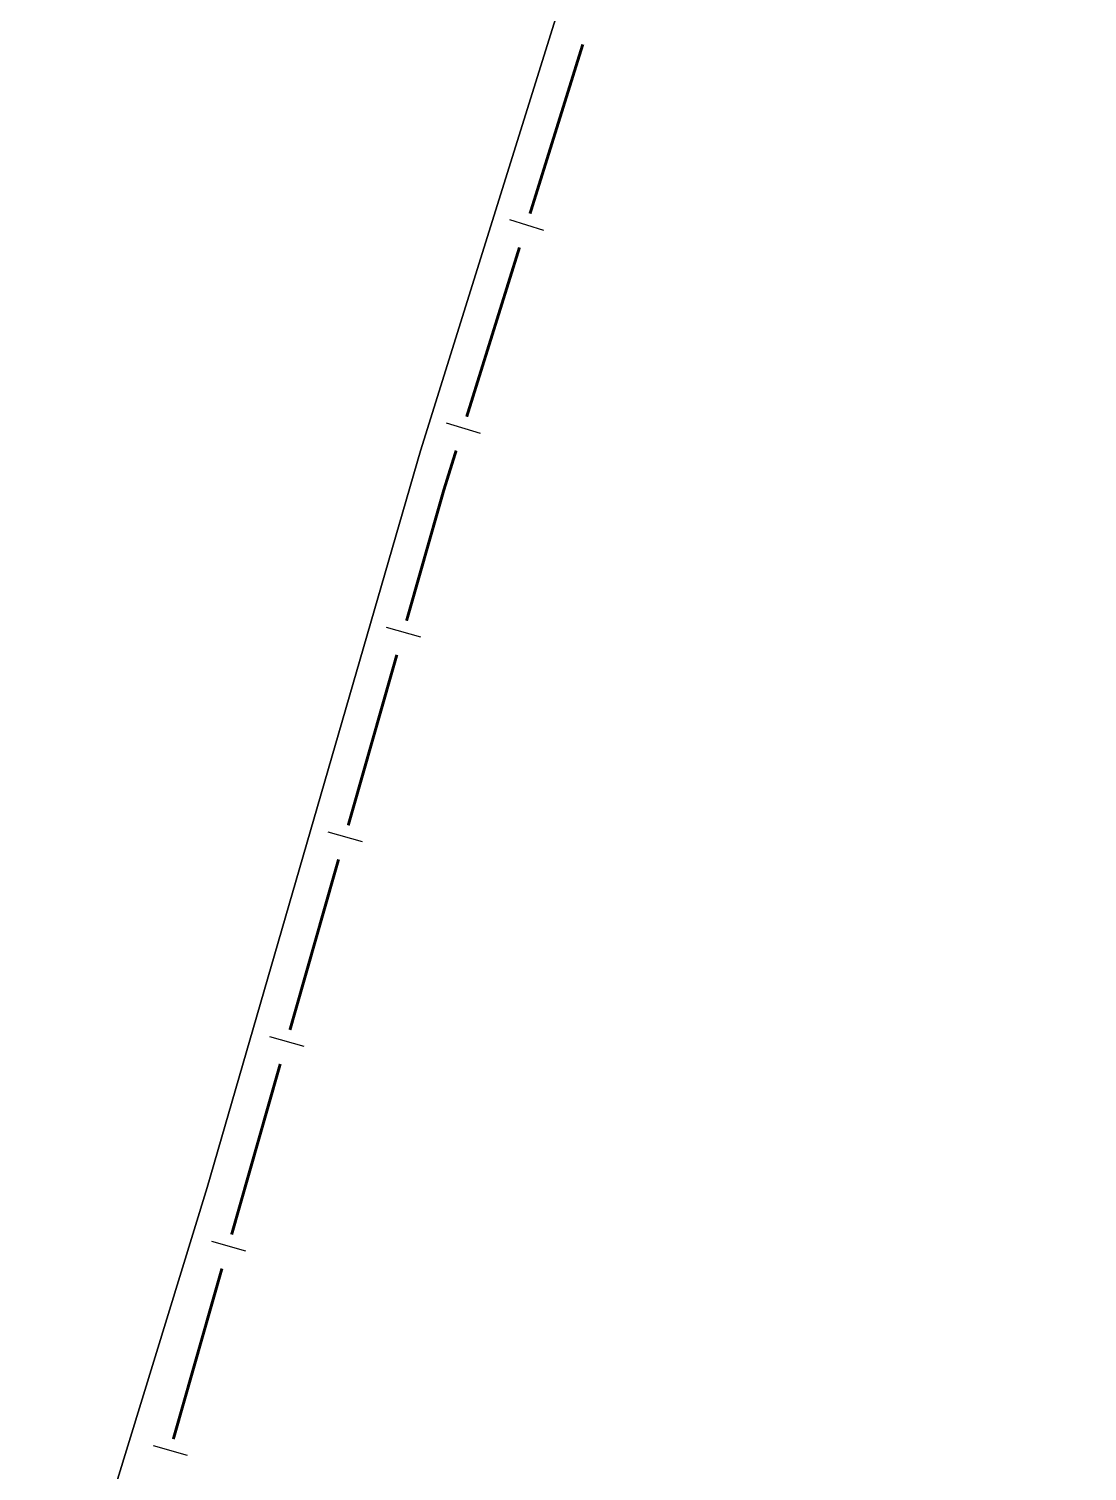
# Model space of a CAD drawing. Extents: x 200604 to 201918, y 4843538 to 4845237.
# Drawn here: x 201504.3 to 201593.9, y 4843696 to 4843818 of the extents above; entities that cross this region are included whole.
import ezdxf

# ---------------------------------------------------------------- set-up
doc = ezdxf.new("R2010")
doc.units = 0
doc.header["$LTSCALE"] = 1.5
doc.header["$MEASUREMENT"] = 0
for name, color, linetype in [('CD_MALHA_LOTES', 7, 'CONTINUOUS'), ('LM-LIM-SETORES-BAIRROS', 250, 'CONTINUOUS'), ('RU-QUADRA', 210, 'CONTINUOUS')]:
    doc.layers.add(name, color=color, linetype=linetype)

msp = doc.modelspace()

# ---------------------------------------------------------------- linework, layer by layer
at = {"layer": 'CD_MALHA_LOTES', "linetype": 'Continuous', "flags": 128}
msp.add_lwpolyline([(201593.89, 4843964.3), (201574.04, 4843900.19), (201557.95, 4843847.88), (201537.47, 4843782.34), (201519.41, 4843720.01), (201500.81, 4843659.48), (201482.75, 4843600), (201466.03, 4843544.94)], dxfattribs=at)
at = {"layer": 'LM-LIM-SETORES-BAIRROS', "const_width": 0.25}
for points in [[(201551.210292, 4843816.734046), (201546.744241, 4843802.414326)], [(201545.851031, 4843799.550382), (201541.384979, 4843785.230662)], [(201540.491769, 4843782.366718), (201539.598559, 4843779.502774)], [(201539.435335, 4843778.979421), (201536.296315, 4843767.96625)], [(201539.598559, 4843779.502774), (201539.435335, 4843778.979421)], [(201535.473993, 4843765.081153), (201531.362381, 4843750.655667)], [(201530.540059, 4843747.77057), (201526.428447, 4843733.345084)], [(201525.606124, 4843730.459987), (201521.494512, 4843716.0345)], [(201520.67219, 4843713.149403), (201516.560578, 4843698.723917)]]:
    msp.add_lwpolyline(points, dxfattribs=at)
at = {"layer": 'LM-LIM-SETORES-BAIRROS'}
for points in [[(201545.014532, 4843801.906283), (201547.878476, 4843801.013073)], [(201539.655271, 4843784.722619), (201542.519215, 4843783.829408)], [(201534.579659, 4843767.415712), (201537.464757, 4843766.59339)], [(201529.645725, 4843750.105129), (201532.530822, 4843749.282807)], [(201524.711791, 4843732.794546), (201527.596888, 4843731.972223)], [(201519.777856, 4843715.483963), (201522.662953, 4843714.66164)], [(201514.843922, 4843698.173379), (201517.729019, 4843697.351057)]]:
    msp.add_lwpolyline(points, dxfattribs=at)
at = {"layer": 'RU-QUADRA', "linetype": 'Continuous', "flags": 128}
msp.add_lwpolyline([(201132.12, 4843590.99), (201149.28, 4843587.14), (201159.23, 4843581.32), (201212.26, 4843560.67), (201350.17, 4843552.15), (201464.817355, 4843545.015463), (201466.03, 4843544.94), (201482.75, 4843600), (201500.81, 4843659.48), (201519.41, 4843720.01), (201537.47, 4843782.34), (201557.95, 4843847.88), (201574.04, 4843900.19), (201593.89, 4843964.3)], dxfattribs=at)

doc.saveas('drawing.dxf')
